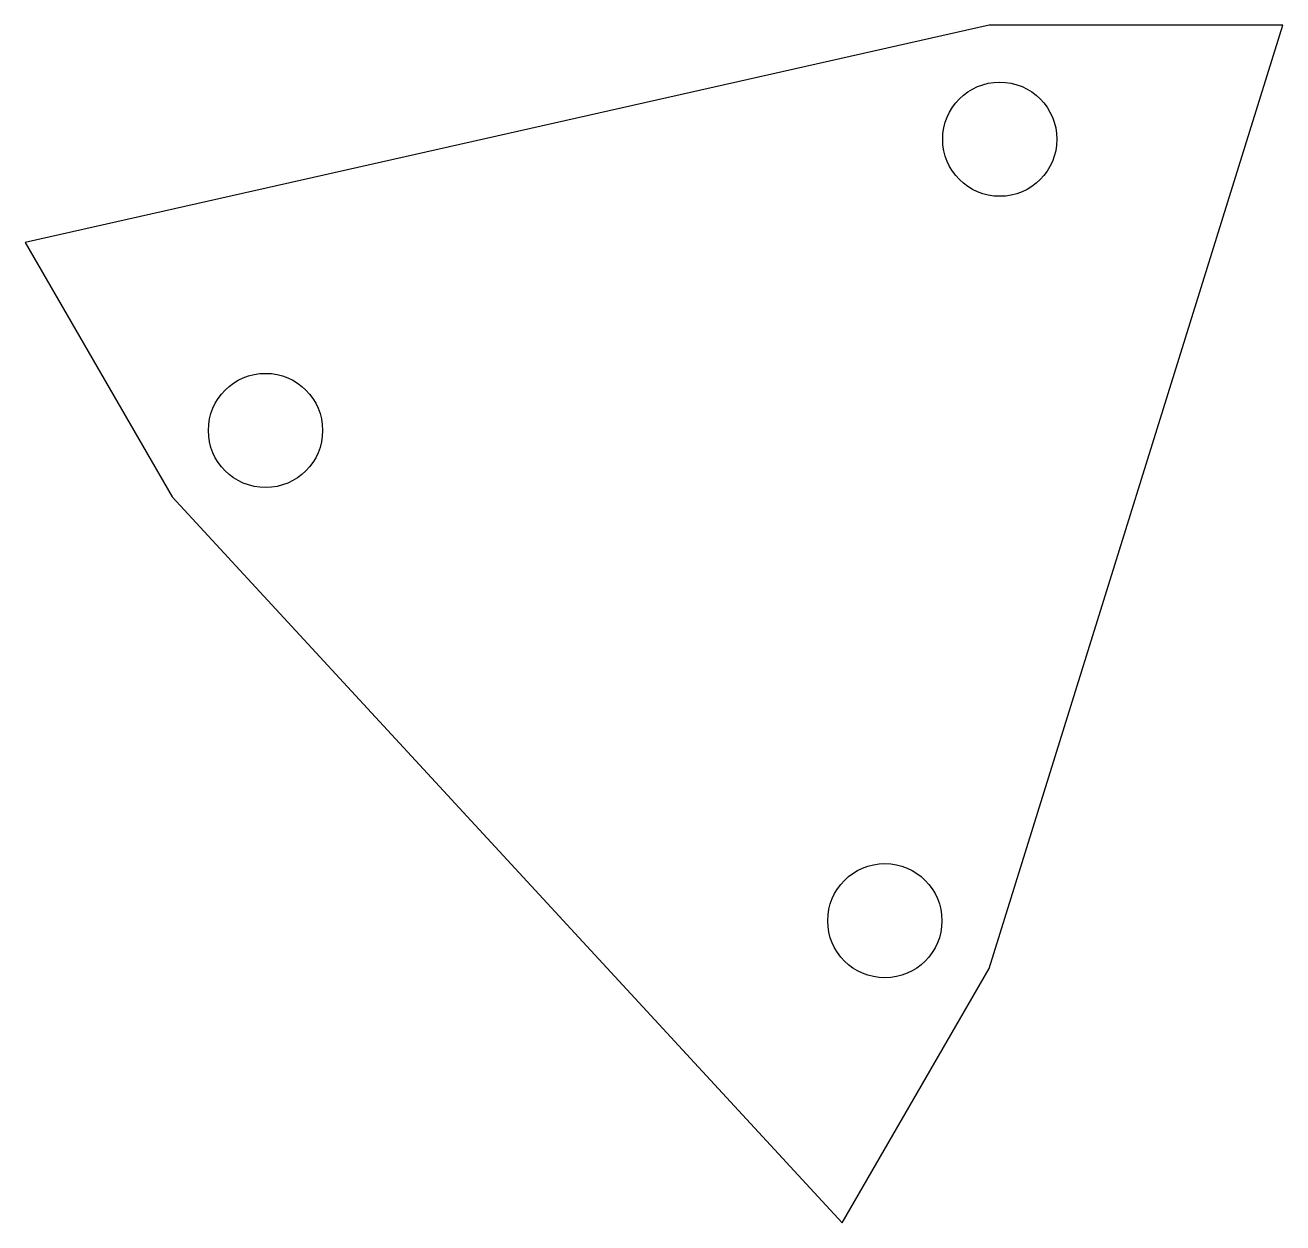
# Model space of a CAD drawing. Header units: millimetres. Extents: x -31.2 to -5.9, y -14.6 to 9.5.
import ezdxf

# ---------------------------------------------------------------- set-up
doc = ezdxf.new("R2010")
doc.units = ezdxf.units.MM
doc.layers.get('0').update_dxf_attribs({"linetype": 'CONTINUOUS'})

msp = doc.modelspace()

# ---------------------------------------------------------------- linework, layer by layer
msp.add_lwpolyline([(-5.918, 9.5), (-11.836, 9.5), (-31.249, 5.125), (-28.29, 0), (-14.795, -14.625), (-11.836, -9.5)], close=True)
for centre in [(-11.619, 7.202), (-26.408, 1.336), (-13.934, -8.539)]:
    msp.add_circle(centre, 1.15)

doc.saveas('drawing.dxf')
